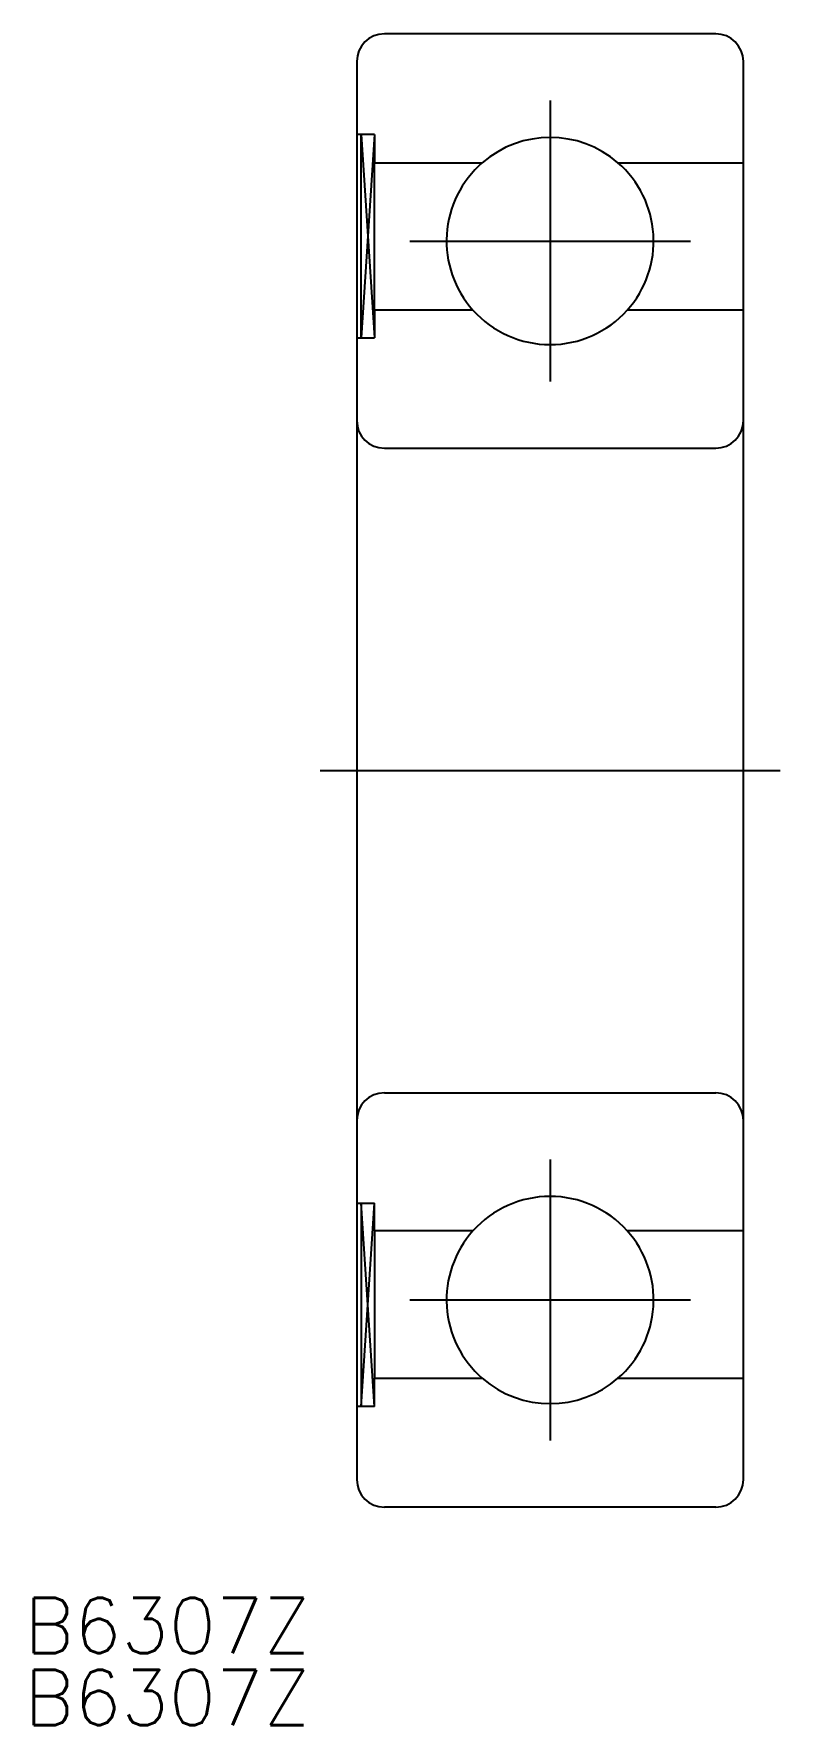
# Model space of a CAD drawing. Extents: x -28 to 12.5, y -51.8 to 40.
import ezdxf

# ---------------------------------------------------------------- set-up
doc = ezdxf.new("R2010")
doc.units = 0
doc.linetypes.add('CENTER', pattern=[50.8, 31.75, -6.35, 6.35, -6.35])
doc.layers.get('0').update_dxf_attribs({"linetype": 'CONTINUOUS'})
doc.layers.add('CENTER', color=1, linetype='CENTER')
doc.styles.get("Standard").update_dxf_attribs({"font": 'txt.shx', "height": 3, "bigfont": 'bigfont.shx'})

# ---------------------------------------------------------------- blocks, each defined once
blk = doc.blocks.new('*U2')
at = {"color": 7, "linetype": 'CONTINUOUS'}
blk.add_text('B6307Z', height=3, dxfattribs=at).set_placement((-28.563, -47.919))
blk = doc.blocks.new('*U3')
at = {"color": 7, "linetype": 'CONTINUOUS'}
blk.add_text('B6307Z', height=3, dxfattribs=at).set_placement((-28.563, -51.836))

msp = doc.modelspace()

# ---------------------------------------------------------------- linework, layer by layer
at = {"color": 7, "linetype": 'CONTINUOUS'}
for p, q in [((9, 40), (-9, 40)), ((-10.5, 38.5), (-10.5, -38.5)), ((10.5, -38.5), (10.5, 38.5)), ((-9.534, 34.525), (-10.5, 34.525)), ((-10.258, 23.5), (-10.258, 34.525)), ((-9.534, 34.525), (-9.534, 33)), ((-9.534, 33), (-3.685, 33)), ((-9.534, 25), (-9.534, 33)), ((3.685, 33), (10.5, 33)), ((-4.193, 25), (-9.534, 25)), ((-9.534, 25), (-9.534, 23.5)), ((10.5, 25), (4.193, 25)), ((-10.5, 23.5), (-9.534, 23.5)), ((-9, 17.5), (9, 17.5)), ((-9, -17.5), (9, -17.5)), ((-10.5, -23.5), (-9.534, -23.5)), ((-10.258, -23.5), (-10.258, -34.525)), ((-9.534, -25), (-9.534, -23.5)), ((-9.534, -25), (-9.534, -33)), ((-4.193, -25), (-9.534, -25)), ((10.5, -25), (4.193, -25)), ((-9.534, -33), (-3.685, -33)), ((-9.534, -34.525), (-9.534, -33)), ((3.685, -33), (10.5, -33)), ((-9.534, -34.525), (-10.5, -34.525)), ((9, -40), (-9, -40))]:
    msp.add_line(p, q, dxfattribs=at)
at = {"color": 3, "linetype": 'CONTINUOUS'}
for p, q in [((-9.534, 34.525), (-10.258, 23.5)), ((-10.258, 34.525), (-9.534, 23.5)), ((-9.534, -34.525), (-10.258, -23.5)), ((-10.258, -34.525), (-9.534, -23.5))]:
    msp.add_line(p, q, dxfattribs=at)
at = {"color": 7, "linetype": 'CONTINUOUS'}
for centre, radius, start, end in [((-9, 38.5), 1.5, 90, 180), ((9, 38.5), 1.5, 0, 90), ((0, 28.75), 5.625, 49.07394, 130.92606), ((0, 28.75), 5.625, 130.92606, 221.81031), ((0, 28.75), 5.625, 318.18969, 49.07394), ((0, 28.75), 5.625, 221.81031, 318.18969), ((-9, 19), 1.5, 180, 270), ((9, 19), 1.5, 270, 0), ((-9, -19), 1.5, 90, 180), ((9, -19), 1.5, 0, 90), ((0, -28.75), 5.625, 41.81031, 138.18969), ((0, -28.75), 5.625, 138.18969, 229.07394), ((0, -28.75), 5.625, 310.92606, 41.81031), ((0, -28.75), 5.625, 229.07394, 310.92606), ((-9, -38.5), 1.5, 180, 270), ((9, -38.5), 1.5, 270, 0)]:
    msp.add_arc(centre, radius, start, end, dxfattribs=at)
at = {"layer": 'CENTER', "color": 1, "linetype": 'CENTER'}
for p, q in [((0, 36.375), (0, 21.125)), ((-7.625, 28.75), (7.625, 28.75)), ((-12.5, 0), (12.5, 0)), ((0, -21.125), (0, -36.375)), ((-7.625, -28.75), (7.625, -28.75))]:
    msp.add_line(p, q, dxfattribs=at)

# ---------------------------------------------------------------- block references
at = {"color": 7, "linetype": 'CONTINUOUS'}
for name in ['*U2', '*U3']:
    msp.add_blockref(name, (0, 0), dxfattribs=at)

doc.saveas('drawing.dxf')
